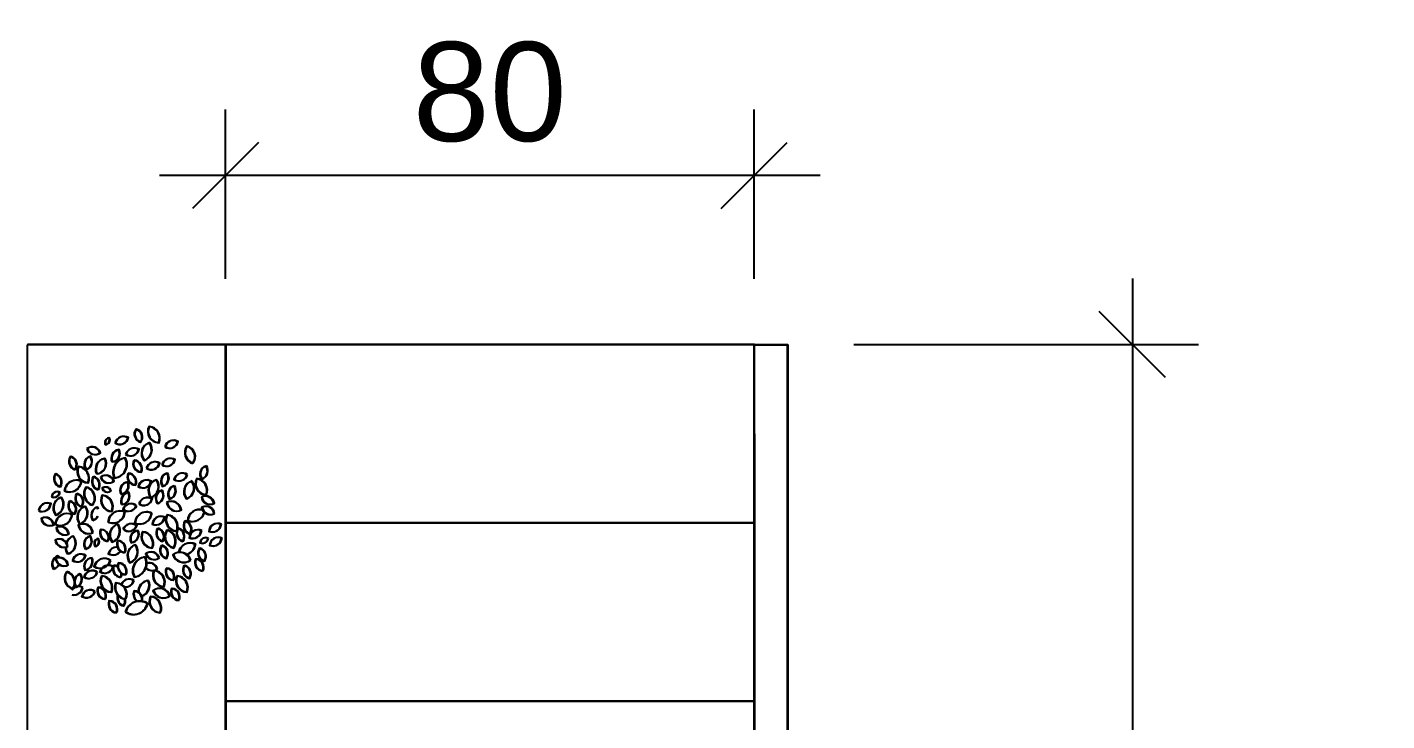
# Model space of a CAD drawing. Header units: inches. Extents: x -173 to 14008, y -3334 to 10368.
# Drawn here: x 6237.5 to 6443.3, y 7638.4 to 7743.5 of the extents above; entities that cross this region are included whole.
import ezdxf

# ---------------------------------------------------------------- set-up
doc = ezdxf.new("R2010")
doc.units = ezdxf.units.IN
doc.header["$MEASUREMENT"] = 0
doc.layers.add('ARREDAMENTO', color=8, linetype='Continuous', lineweight=18)
doc.layers.add('QUOTE', color=6, linetype='Continuous', lineweight=9)
doc.styles.get("Standard").update_dxf_attribs({"font": 'Arial.ttf'})
doc.dimstyles.get("Standard").update_dxf_attribs({"dimtxt": 15, "dimasz": 10, "dimexe": 10, "dimexo": 10, "dimgap": 5, "dimtad": 2, "dimtih": 1, "dimtoh": 1, "dimdec": 0, "dimzin": 0, "dimdsep": 46, "dimtxsty": 'Standard', "dimblk": 'OBLIQUE', "dimblk1": 'OBLIQUE', "dimblk2": 'OBLIQUE', "dimcen": 0.09, "dimdle": 10, "dimadec": 0, "dimazin": 0, "dimtfac": 1, "dimtdec": 0, "dimtofl": 0, "dimtmove": 0, "dimatfit": 3, "dimldrblk": 'OBLIQUE', "dimfxl": 1, "dimtolj": 1, "dimtzin": 0, "dimarcsym": 0})

# ---------------------------------------------------------------- blocks, each defined once
blk = doc.blocks.new('_Oblique')
at = {"color": 0, "linetype": 'ByBlock', "lineweight": -2}
blk.add_line((-0.5, -0.5), (0.5, 0.5), dxfattribs=at)
blk = doc.blocks.new('*D24')
at = {"layer": 'Defpoints', "color": 0, "transparency": 16777216}
for p in [(6352.59, 7695.42), (6352.66, 7317.42), (6404.75, 7317.42)]:
    blk.add_point(p, dxfattribs=at)
at = {"layer": 'QUOTE', "color": 0, "lineweight": -2, "transparency": 16777216}
for p, q in [((6404.75, 7705.42), (6404.75, 7307.42)), ((6362.59, 7695.42), (6414.75, 7695.42)), ((6362.66, 7317.42), (6414.75, 7317.42))]:
    blk.add_line(p, q, dxfattribs=at)
at = {"layer": 'QUOTE', "color": 0, "lineweight": -2, "transparency": 16777216, "xscale": 10, "yscale": 10, "zscale": 10}
for p, rotation in [((6404.75, 7695.42), 90), ((6404.75, 7317.42), 270)]:
    blk.add_blockref('_Oblique', p, dxfattribs=dict(at, rotation=rotation))
at = {"layer": 'QUOTE', "color": 0, "transparency": 16777216, "insert": (6426.22, 7506.42), "char_height": 15, "attachment_point": 5}
blk.add_mtext('\\A1;378', dxfattribs=at)
blk = doc.blocks.new('*D25')
at = {"layer": 'Defpoints', "color": 0, "transparency": 16777216}
for p in [(6267.5, 7721.01), (6267.5, 7695.38), (6347.5, 7695.38)]:
    blk.add_point(p, dxfattribs=at)
at = {"layer": 'QUOTE', "color": 0, "lineweight": -2, "transparency": 16777216}
for p, q in [((6267.5, 7705.38), (6267.5, 7731.01)), ((6347.5, 7705.38), (6347.5, 7731.01)), ((6357.5, 7721.01), (6257.5, 7721.01))]:
    blk.add_line(p, q, dxfattribs=at)
at = {"layer": 'QUOTE', "color": 0, "lineweight": -2, "transparency": 16777216, "xscale": 10, "yscale": 10, "zscale": 10, "rotation": 180}
blk.add_blockref('_Oblique', (6267.5, 7721.01), dxfattribs=at)
at = {"layer": 'QUOTE', "color": 0, "lineweight": -2, "transparency": 16777216, "xscale": 10, "yscale": 10, "zscale": 10}
blk.add_blockref('_Oblique', (6347.5, 7721.01), dxfattribs=at)
at = {"layer": 'QUOTE', "color": 0, "transparency": 16777216, "insert": (6307.5, 7733.61), "char_height": 15, "attachment_point": 5}
blk.add_mtext('\\A1;80', dxfattribs=at)

msp = doc.modelspace()

# ---------------------------------------------------------------- linework, layer by layer
for p, q in [((6237.5, 7695.38), (6237.5, 7317.38)), ((6347.5, 7695.38), (6237.5, 7695.38)), ((6347.59, 7695.42), (6237.59, 7695.4)), ((6267.5, 7317.38), (6267.5, 7695.38)), ((6267.66, 7317.41), (6267.59, 7695.41)), ((6347.5, 7668.38), (6347.5, 7695.38)), ((6347.5, 7695.38), (6352.5, 7695.38)), ((6347.6, 7668.42), (6347.59, 7695.42)), ((6347.59, 7695.42), (6352.59, 7695.42)), ((6352.5, 7695.38), (6352.5, 7317.38)), ((6352.59, 7695.42), (6352.66, 7317.42)), ((6347.5, 7317.38), (6347.5, 7681.38)), ((6347.66, 7317.42), (6347.6, 7681.42)), ((6347.5, 7668.38), (6267.5, 7668.38)), ((6347.6, 7668.42), (6267.6, 7668.41)), ((6347.5, 7641.38), (6347.5, 7668.38)), ((6347.6, 7641.42), (6347.6, 7668.42)), ((6347.5, 7641.38), (6267.5, 7641.38)), ((6347.6, 7641.42), (6267.6, 7641.41)), ((6347.5, 7614.38), (6347.5, 7641.38)), ((6347.61, 7614.42), (6347.6, 7641.42))]:
    msp.add_line(p, q)
at = {"layer": 'ARREDAMENTO', "linetype": 'ByBlock', "lineweight": -3}
for points in [[(6256, 7683.01, 0.535384), (6257.46, 7680.55, 0.500203)], [(6249.31, 7680.24, 0.535384), (6249.86, 7681.27, 0.500203)], [(6249.41, 7680.26, 0.535384), (6249.95, 7681.29, 0.500203)], [(6250.78, 7680.52, 0.535384), (6252.74, 7681.28, 0.500203)], [(6250.88, 7680.54, 0.535384), (6252.83, 7681.31, 0.500203)], [(6254.63, 7680.62, 0.535384), (6253.92, 7682.59, 0.500203)], [(6254.72, 7680.64, 0.535384), (6254.02, 7682.62, 0.500203)], [(6255.91, 7682.99, 0.535384), (6257.37, 7680.53, 0.500203)], [(6246.52, 7679.65, 0.535384), (6248.51, 7679.01, 0.500203)], [(6246.61, 7679.68, 0.535384), (6248.61, 7679.03, 0.500203)], [(6250.33, 7677.63, 0.535384), (6251.32, 7679.48, 0.500203)], [(6250.43, 7677.65, 0.535384), (6251.41, 7679.51, 0.500203)], [(6252.39, 7678.76, 0.535384), (6254.34, 7679.53, 0.500203)], [(6252.48, 7678.79, 0.535384), (6254.44, 7679.55, 0.500203)], [(6255.97, 7680.53, 0.535384), (6255.16, 7677.84, 0.500203)], [(6256.07, 7680.56, 0.535384), (6255.25, 7677.87, 0.500203)], [(6258.31, 7679.93, 0.535384), (6260.26, 7680.69, 0.500203)], [(6258.41, 7679.95, 0.535384), (6260.36, 7680.72, 0.500203)], [(6262.54, 7677.4, 0.535384), (6261.61, 7680, 0.500203)], [(6262.63, 7677.43, 0.535384), (6261.71, 7680.03, 0.500203)], [(6244.7, 7676.46, 0.535384), (6244, 7678.44, 0.500203)], [(6244.8, 7676.48, 0.535384), (6244.1, 7678.46, 0.500203)], [(6245.22, 7676.92, 0.535384), (6246.68, 7674.46, 0.500203)], [(6245.31, 7676.94, 0.535384), (6246.77, 7674.49, 0.500203)], [(6246.37, 7676.48, 0.535384), (6246.98, 7678.48, 0.500203)], [(6246.46, 7676.5, 0.535384), (6247.07, 7678.51, 0.500203)], [(6247.98, 7675.81, 0.535384), (6249.22, 7678.16, 0.500203)], [(6248.08, 7675.84, 0.535384), (6249.32, 7678.18, 0.500203)], [(6250.68, 7675.2, 0.535384), (6252.29, 7678.23, 0.500203)], [(6250.78, 7675.22, 0.535384), (6252.39, 7678.25, 0.500203)], [(6253.62, 7677.88, 0.535384), (6254.72, 7676.09, 0.500203)], [(6253.72, 7677.9, 0.535384), (6254.81, 7676.11, 0.500203)], [(6255.53, 7676.67, 0.535384), (6257.48, 7677.44, 0.500203)], [(6255.62, 7676.7, 0.535384), (6257.57, 7677.46, 0.500203)], [(6257.86, 7677.19, 0.535384), (6259.81, 7677.96, 0.500203)], [(6257.96, 7677.22, 0.535384), (6259.91, 7677.98, 0.500203)], [(6264.53, 7677.01, 0.535384), (6263.88, 7675.02, 0.500203)], [(6264.62, 7677.04, 0.535384), (6263.98, 7675.04, 0.500203)], [(6242.42, 7673.85, 0.535384), (6241.72, 7675.82, 0.500203)], [(6242.52, 7673.87, 0.535384), (6241.82, 7675.84, 0.500203)], [(6243.09, 7673.26, 0.535384), (6245.64, 7674.71, 0.500203)], [(6243.19, 7673.28, 0.535384), (6245.73, 7674.73, 0.500203)], [(6248.17, 7673.43, 0.535384), (6247.47, 7675.4, 0.500203)], [(6248.27, 7673.45, 0.535384), (6247.57, 7675.42, 0.500203)], [(6248.58, 7675.35, 0.535384), (6250.58, 7674.7, 0.500203)], [(6248.68, 7675.37, 0.535384), (6250.68, 7674.73, 0.500203)], [(6252.76, 7675.91, 0.535384), (6253.86, 7674.12, 0.500203)], [(6252.86, 7675.93, 0.535384), (6253.95, 7674.15, 0.500203)], [(6254.26, 7673.92, 0.535384), (6256.21, 7674.69, 0.500203)], [(6254.36, 7673.95, 0.535384), (6256.31, 7674.71, 0.500203)], [(6257.01, 7674.92, 0.535384), (6256.2, 7672.23, 0.500203)], [(6257.11, 7674.94, 0.535384), (6256.29, 7672.25, 0.500203)], [(6258.61, 7675.93, 0.535384), (6258, 7673.93, 0.500203)], [(6258.71, 7675.96, 0.535384), (6258.1, 7673.95, 0.500203)], [(6261.66, 7675.69, 0.535384), (6259.7, 7674.96, 0.500203)], [(6261.76, 7675.72, 0.535384), (6259.79, 7674.98, 0.500203)], [(6263.1, 7675.09, 0.535384), (6264.55, 7672.63, 0.500203)], [(6263.19, 7675.11, 0.535384), (6264.65, 7672.66, 0.500203)], [(6241.16, 7672.36, 0.535384), (6242.36, 7673.05, 0.500203)], [(6241.25, 7672.38, 0.535384), (6242.46, 7673.07, 0.500203)], [(6245.67, 7670.84, 0.535384), (6244.97, 7672.82, 0.500203)], [(6245.77, 7670.87, 0.535384), (6245.07, 7672.84, 0.500203)], [(6247.34, 7671.09, 0.535384), (6246.37, 7673.82, 0.500203)], [(6247.44, 7671.12, 0.535384), (6246.47, 7673.84, 0.500203)], [(6248.8, 7673.66, 0.535384), (6250.11, 7673.24, 0.500203)], [(6248.9, 7673.68, 0.535384), (6250.21, 7673.26, 0.500203)], [(6251.67, 7672.74, 0.535384), (6252.65, 7674.59, 0.500203)], [(6251.77, 7672.77, 0.535384), (6252.75, 7674.62, 0.500203)], [(6251.79, 7671.17, 0.535384), (6252.77, 7673.02, 0.500203)], [(6251.88, 7671.19, 0.535384), (6252.87, 7673.04, 0.500203)], [(6257.82, 7673.33, 0.535384), (6257.21, 7671.32, 0.500203)], [(6257.91, 7673.35, 0.535384), (6257.3, 7671.35, 0.500203)], [(6259.69, 7674, 0.535384), (6259.04, 7672, 0.500203)], [(6259.79, 7674.02, 0.535384), (6259.14, 7672.03, 0.500203)], [(6262.39, 7674.72, 0.535384), (6261.57, 7672.03, 0.500203)], [(6262.48, 7674.75, 0.535384), (6261.67, 7672.06, 0.500203)], [(6239.19, 7670.26, 0.535384), (6241.01, 7671.3, 0.500203)], [(6239.29, 7670.28, 0.535384), (6241.11, 7671.32, 0.500203)], [(6242.62, 7672.27, 0.535384), (6241.8, 7669.58, 0.500203)], [(6242.71, 7672.29, 0.535384), (6241.9, 7669.6, 0.500203)], [(6243.91, 7671.71, 0.535384), (6244.65, 7669.75, 0.500203)], [(6244.01, 7671.73, 0.535384), (6244.75, 7669.77, 0.500203)], [(6246.25, 7670.91, 0.535384), (6245.43, 7668.22, 0.500203)], [(6246.34, 7670.93, 0.535384), (6245.53, 7668.24, 0.500203)], [(6248.81, 7672.59, 0.535384), (6250.27, 7670.13, 0.500203)], [(6248.91, 7672.61, 0.535384), (6250.36, 7670.16, 0.500203)], [(6253.99, 7670.99, 0.535384), (6251.96, 7670.44, 0.500203)], [(6254.09, 7671.01, 0.535384), (6252.06, 7670.46, 0.500203)], [(6254.38, 7671.29, 0.535384), (6256.35, 7672.02, 0.500203)], [(6254.48, 7671.31, 0.535384), (6256.44, 7672.05, 0.500203)], [(6258.6, 7671.51, 0.535384), (6260.77, 7670.36, 0.500203)], [(6258.7, 7671.54, 0.535384), (6260.86, 7670.38, 0.500203)], [(6263.86, 7672.3, 0.535384), (6265.73, 7671.35, 0.500203)], [(6265.76, 7669.79, 0.535384), (6263.89, 7670.74, 0.500203)], [(6263.96, 7672.33, 0.535384), (6265.83, 7671.38, 0.500203)], [(6265.86, 7669.82, 0.535384), (6263.99, 7670.77, 0.500203)], [(6241.47, 7668.11, 0.535384), (6239.6, 7669.06, 0.500203)], [(6241.57, 7668.13, 0.535384), (6239.7, 7669.08, 0.500203)], [(6241.69, 7668.2, 0.535384), (6244.24, 7669.66, 0.500203)], [(6241.79, 7668.22, 0.535384), (6244.34, 7669.68, 0.500203)], [(6249.7, 7668.55, 0.535384), (6252.22, 7670.06, 0.500203)], [(6249.8, 7668.57, 0.535384), (6252.32, 7670.08, 0.500203)], [(6256.29, 7669.87, 0.535384), (6253.76, 7668.36, 0.500203)], [(6256.38, 7669.9, 0.535384), (6253.86, 7668.39, 0.500203)], [(6258.23, 7669.27, 0.535384), (6256.43, 7668.19, 0.500203)], [(6258.33, 7669.29, 0.535384), (6256.53, 7668.21, 0.500203)], [(6258.62, 7669.61, 0.535384), (6260.08, 7667.15, 0.500203)], [(6258.72, 7669.63, 0.535384), (6260.18, 7667.18, 0.500203)], [(6262.08, 7666.71, 0.535384), (6261.33, 7668.67, 0.500203)], [(6262.18, 7666.74, 0.535384), (6261.43, 7668.7, 0.500203)], [(6243.74, 7666.72, 0.535384), (6241.87, 7667.67, 0.500203)], [(6243.84, 7666.74, 0.535384), (6241.97, 7667.69, 0.500203)], [(6247.38, 7666.91, 0.535384), (6245.22, 7668.06, 0.500203)], [(6247.48, 7666.93, 0.535384), (6245.32, 7668.09, 0.500203)], [(6249.67, 7665.61, 0.535384), (6248.6, 7667.41, 0.500203)], [(6249.76, 7665.63, 0.535384), (6248.69, 7667.43, 0.500203)], [(6251.15, 7668.19, 0.535384), (6250.33, 7665.5, 0.500203)], [(6251.25, 7668.22, 0.535384), (6250.43, 7665.53, 0.500203)], [(6252, 7667.44, 0.535384), (6254.02, 7667.98, 0.500203)], [(6252.09, 7667.46, 0.535384), (6254.12, 7668.01, 0.500203)], [(6254.2, 7667.25, 0.535384), (6253.22, 7665.4, 0.500203)], [(6254.3, 7667.28, 0.535384), (6253.31, 7665.43, 0.500203)], [(6254.92, 7667.05, 0.535384), (6256.38, 7664.59, 0.500203)], [(6255.02, 7667.07, 0.535384), (6256.48, 7664.62, 0.500203)], [(6257.23, 7667.56, 0.535384), (6257.97, 7665.6, 0.500203)], [(6257.32, 7667.59, 0.535384), (6258.07, 7665.63, 0.500203)], [(6258.65, 7667.33, 0.535384), (6259.62, 7664.6, 0.500203)], [(6258.74, 7667.35, 0.535384), (6259.72, 7664.63, 0.500203)], [(6260.32, 7667.58, 0.535384), (6261.02, 7665.6, 0.500203)], [(6260.41, 7667.6, 0.535384), (6261.12, 7665.63, 0.500203)], [(6263.81, 7667.23, 0.535384), (6262.01, 7666.15, 0.500203)], [(6263.91, 7667.25, 0.535384), (6262.11, 7666.18, 0.500203)], [(6266.79, 7668.16, 0.535384), (6264.97, 7667.12, 0.500203)], [(6266.89, 7668.19, 0.535384), (6265.07, 7667.15, 0.500203)], [(6243.57, 7664.81, 0.535384), (6241.72, 7665.8, 0.500203)], [(6243.67, 7664.83, 0.535384), (6241.82, 7665.82, 0.500203)], [(6246.3, 7664.42, 0.535384), (6246.95, 7666.42, 0.500203)], [(6246.4, 7664.44, 0.535384), (6247.04, 7666.44, 0.500203)], [(6247.76, 7664.81, 0.535384), (6248.16, 7666.04, 0.500203)], [(6247.86, 7664.83, 0.535384), (6248.26, 7666.06, 0.500203)], [(6252.22, 7663.89, 0.535384), (6251.15, 7665.7, 0.500203)], [(6252.31, 7663.92, 0.535384), (6251.24, 7665.72, 0.500203)], [(6253.84, 7665.06, 0.535384), (6253.02, 7662.37, 0.500203)], [(6253.93, 7665.09, 0.535384), (6253.12, 7662.4, 0.500203)], [(6257.82, 7665, 0.535384), (6258.52, 7663.02, 0.500203)], [(6257.91, 7665.02, 0.535384), (6258.62, 7663.04, 0.500203)], [(6263.56, 7664.58, 0.535384), (6264.27, 7662.6, 0.500203)], [(6263.66, 7664.6, 0.535384), (6264.36, 7662.63, 0.500203)], [(6264.83, 7666.06, 0.535384), (6263.63, 7665.37, 0.500203)], [(6264.93, 7666.09, 0.535384), (6263.72, 7665.4, 0.500203)], [(6266.89, 7666.08, 0.535384), (6265.09, 7665, 0.500203)], [(6266.99, 7666.11, 0.535384), (6265.19, 7665.03, 0.500203)], [(6241.77, 7663.01, 0.535384), (6243.62, 7662.02, 0.500203)], [(6241.87, 7663.03, 0.535384), (6243.72, 7662.04, 0.500203)], [(6244.33, 7662.73, 0.535384), (6246.29, 7663.46, 0.500203)], [(6244.42, 7662.75, 0.535384), (6246.39, 7663.49, 0.500203)], [(6247.22, 7663.09, 0.535384), (6246.24, 7661.24, 0.500203)], [(6247.32, 7663.11, 0.535384), (6246.34, 7661.26, 0.500203)], [(6250.04, 7662.71, 0.535384), (6247.59, 7661.79, 0.500203)], [(6250.14, 7662.73, 0.535384), (6247.69, 7661.81, 0.500203)], [(6255.3, 7663.22, 0.535384), (6253.69, 7660.19, 0.500203)], [(6255.4, 7663.25, 0.535384), (6253.79, 7660.22, 0.500203)], [(6257.4, 7663.08, 0.535384), (6255.41, 7663.72, 0.500203)], [(6257.5, 7663.1, 0.535384), (6255.51, 7663.74, 0.500203)], [(6262.15, 7662.73, 0.535384), (6259.54, 7663.57, 0.500203)], [(6262.25, 7662.76, 0.535384), (6259.64, 7663.6, 0.500203)], [(6264.02, 7661.12, 0.535384), (6262.95, 7662.92, 0.500203)], [(6264.12, 7661.14, 0.535384), (6263.05, 7662.95, 0.500203)], [(6243.45, 7661.02, 0.535384), (6244.37, 7658.42, 0.500203)], [(6243.55, 7661.04, 0.535384), (6244.47, 7658.44, 0.500203)], [(6244.84, 7658.67, 0.535384), (6245.45, 7660.68, 0.500203)], [(6244.94, 7658.7, 0.535384), (6245.54, 7660.7, 0.500203)], [(6248.04, 7660.93, 0.535384), (6246.08, 7660.19, 0.500203)], [(6248.14, 7660.95, 0.535384), (6246.18, 7660.21, 0.500203)], [(6250.46, 7661.75, 0.535384), (6248.51, 7660.99, 0.500203)], [(6248.73, 7660.37, 0.535384), (6250.19, 7657.92, 0.500203)], [(6250.56, 7661.77, 0.535384), (6248.61, 7661.01, 0.500203)], [(6248.83, 7660.4, 0.535384), (6250.29, 7657.94, 0.500203)], [(6252.37, 7660.55, 0.535384), (6251.27, 7662.33, 0.500203)], [(6252.47, 7660.57, 0.535384), (6251.37, 7662.36, 0.500203)], [(6256.67, 7661.18, 0.535384), (6258.13, 7658.72, 0.500203)], [(6256.77, 7661.2, 0.535384), (6258.23, 7658.74, 0.500203)], [(6259.58, 7659.72, 0.535384), (6258.51, 7661.52, 0.500203)], [(6259.68, 7659.74, 0.535384), (6258.61, 7661.55, 0.500203)], [(6260.25, 7660.39, 0.535384), (6261.71, 7657.94, 0.500203)], [(6261.28, 7661.96, 0.535384), (6261.99, 7659.98, 0.500203)], [(6261.38, 7661.98, 0.535384), (6262.09, 7660.01, 0.500203)], [(6249.25, 7656.84, 0.535384), (6248.18, 7658.64, 0.500203)], [(6249.35, 7656.86, 0.535384), (6248.28, 7658.66, 0.500203)], [(6252.34, 7656.85, 0.535384), (6250.88, 7659.31, 0.500203)], [(6252.44, 7656.87, 0.535384), (6250.98, 7659.33, 0.500203)], [(6259.04, 7657.33, 0.535384), (6256.53, 7658.14, 0.500203)], [(6259.14, 7657.35, 0.535384), (6256.63, 7658.16, 0.500203)], [(6260.39, 7656.66, 0.535384), (6259.32, 7658.47, 0.500203)], [(6260.49, 7656.69, 0.535384), (6259.42, 7658.49, 0.500203)], [(6260.15, 7660.37, 0.535384), (6261.61, 7657.91, 0.500203)], [(6247.7, 7658.01, 0.535384), (6245.74, 7657.27, 0.500203)], [(6247.8, 7658.03, 0.535384), (6245.84, 7657.29, 0.500203)], [(6250.95, 7654.79, 0.535384), (6249.88, 7656.59, 0.500203)], [(6251.05, 7654.82, 0.535384), (6249.98, 7656.62, 0.500203)], [(6252.33, 7654.93, 0.535384), (6255.66, 7656.18, 0.500203)], [(6252.43, 7654.96, 0.535384), (6255.76, 7656.21, 0.500203)], [(6256.13, 7657.26, 0.535384), (6257.59, 7654.8, 0.500203)], [(6256.23, 7657.28, 0.535384), (6257.69, 7654.82, 0.500203)]]:
    msp.add_lwpolyline(points, format="xyb", close=True, dxfattribs=at)
for points in [[(6248.21, 7670.46, 0.076845), (6248.02, 7670.79, 0.500203), (6247.41, 7668.78, 0.535384)], [(6248.31, 7670.48, 0.076845), (6248.12, 7670.81, 0.500203), (6247.51, 7668.8, 0.535384)], [(6247.41, 7668.78, 0.202478), (6248.16, 7669.41, 0.500203)], [(6247.51, 7668.8, 0.202478), (6248.26, 7669.43, 0.500203)], [(6264.04, 7670.32, 0.485783), (6261.75, 7668.76, 0.46813), (6264.26, 7670.03, 0.535384)], [(6264.14, 7670.35, 0.485783), (6261.84, 7668.79, 0.46813), (6264.36, 7670.06, 0.535384)], [(6243.26, 7664.71, 0.155177), (6243.6, 7663.7, 0.535384)], [(6243.36, 7664.73, 0.155177), (6243.7, 7663.72, 0.535384)], [(6243.6, 7663.7, 0.535384), (6244.42, 7666.39, 0.217069), (6243.38, 7665.37, 0.535384)], [(6243.7, 7663.72, 0.535384), (6244.51, 7666.41, 0.217069), (6243.47, 7665.39, 0.535384)], [(6251.14, 7664.72, 0.382111), (6249.77, 7663.73, 0.410997), (6251.57, 7664.15, 0.535384)], [(6251.23, 7664.74, 0.382111), (6249.87, 7663.76, 0.410997), (6251.67, 7664.17, 0.535384)], [(6262.9, 7665.16, 0.497857), (6260.38, 7663.92, 0.500203)], [(6263, 7665.19, 0.497857), (6260.47, 7663.94, 0.500203)], [(6261.53, 7663.62, 0.30861), (6262.9, 7665.16, 0.535384)], [(6261.63, 7663.64, 0.30861), (6263, 7665.19, 0.535384)], [(6242.27, 7663.13, 0.064212), (6242.11, 7663.4, 0.500203), (6241.46, 7661.41, 0.535384)], [(6242.37, 7663.15, 0.064212), (6242.21, 7663.43, 0.500203), (6241.56, 7661.43, 0.535384)], [(6241.46, 7661.41, 0.224005), (6242.27, 7662.11, 0.500203)], [(6241.56, 7661.43, 0.224005), (6242.37, 7662.14, 0.500203)], [(6251.18, 7661.74, 0.136045), (6250.54, 7661.95, 0.500203), (6251.61, 7660.15, 0.535384)], [(6251.28, 7661.76, 0.136045), (6250.64, 7661.98, 0.500203), (6251.71, 7660.17, 0.535384)], [(6251.61, 7660.15, 0.128884), (6251.74, 7660.78, 0.500203)], [(6251.71, 7660.17, 0.128884), (6251.84, 7660.8, 0.500203)], [(6255.39, 7661.61, 0.379729), (6257.12, 7661.42, 0.535384)], [(6255.49, 7661.63, 0.379729), (6257.22, 7661.45, 0.535384)], [(6257.12, 7661.42, 0.427879), (6255.51, 7662.27, 0.500203)], [(6257.22, 7661.45, 0.427879), (6255.61, 7662.3, 0.500203)], [(6245.83, 7658.63, 0.373165), (6244.23, 7658.22, 0.500203)], [(6244.26, 7657.51, 0.43907), (6245.83, 7658.63, 0.535384)], [(6245.93, 7658.65, 0.373165), (6244.33, 7658.24, 0.500203)], [(6244.36, 7657.53, 0.43907), (6245.93, 7658.65, 0.535384)], [(6253.6, 7659.66, 0.493715), (6251.69, 7659.05, 0.500203)], [(6253.7, 7659.68, 0.493715), (6251.79, 7659.08, 0.500203)], [(6252.08, 7658.72, 0.391787), (6253.6, 7659.66, 0.535384)], [(6252.18, 7658.75, 0.391787), (6253.7, 7659.68, 0.535384)], [(6255.78, 7659.67, 0.411154), (6254.29, 7657.87, 0.500203)], [(6255.88, 7659.69, 0.411154), (6254.39, 7657.89, 0.500203)], [(6254.76, 7657.3, 0.449067), (6255.78, 7659.67, 0.535384)], [(6254.86, 7657.32, 0.449067), (6255.88, 7659.69, 0.535384)], [(6251.18, 7657.46, 0.439965), (6252.06, 7655.83, 0.209361), (6252.24, 7656.86, 0.535384)], [(6251.28, 7657.48, 0.439965), (6252.16, 7655.85, 0.209361), (6252.34, 7656.89, 0.535384)], [(6254.82, 7656.5, 0.473768), (6253.66, 7658.07, 0.350042), (6254.12, 7656.5, 0.535384)], [(6254.92, 7656.53, 0.473768), (6253.76, 7658.1, 0.350042), (6254.22, 7656.53, 0.535384)]]:
    msp.add_lwpolyline(points, format="xyb", dxfattribs=at)

# ---------------------------------------------------------------- dimensions: what is measured, and where the dimension line sits
at = {"layer": 'QUOTE'}
dim = msp.add_linear_dim(base=(6267.5, 7721.01), p1=(6347.5, 7695.38), p2=(6267.5, 7695.38), dimstyle='Standard', dxfattribs=at)
dim.commit()
dim.dimension.update_dxf_attribs({"geometry": '*D25', "text_midpoint": (6307.5, 7733.61)})
dim = msp.add_linear_dim(base=(6404.75, 7317.42), p1=(6352.59, 7695.42), p2=(6352.66, 7317.42), angle=270, dimstyle='Standard', dxfattribs=at)
dim.commit()
dim.dimension.update_dxf_attribs({"geometry": '*D24', "text_midpoint": (6426.22, 7506.42)})

doc.saveas('drawing.dxf')
